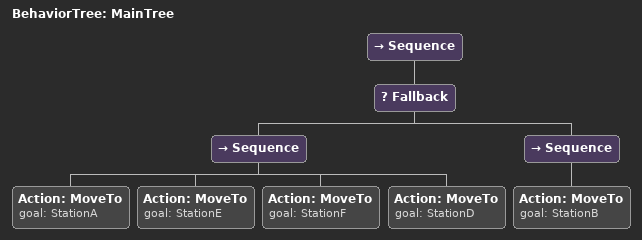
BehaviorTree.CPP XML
<root main_tree_to_execute = "MainTree" >
    <BehaviorTree ID="MainTree">
        <Sequence>
            <Fallback>
                <Sequence>
                    <Action ID="MoveTo" goal="StationA" />
                    <Action ID="MoveTo" goal="StationE" />
                    <Action ID="MoveTo" goal="StationF" />
                    <Action ID="MoveTo" goal="StationD" />
                </Sequence>
                <Sequence>
                    <Action ID="MoveTo" goal="StationB" />
                </Sequence>
            </Fallback>
        </Sequence>
    </BehaviorTree>
</root>
